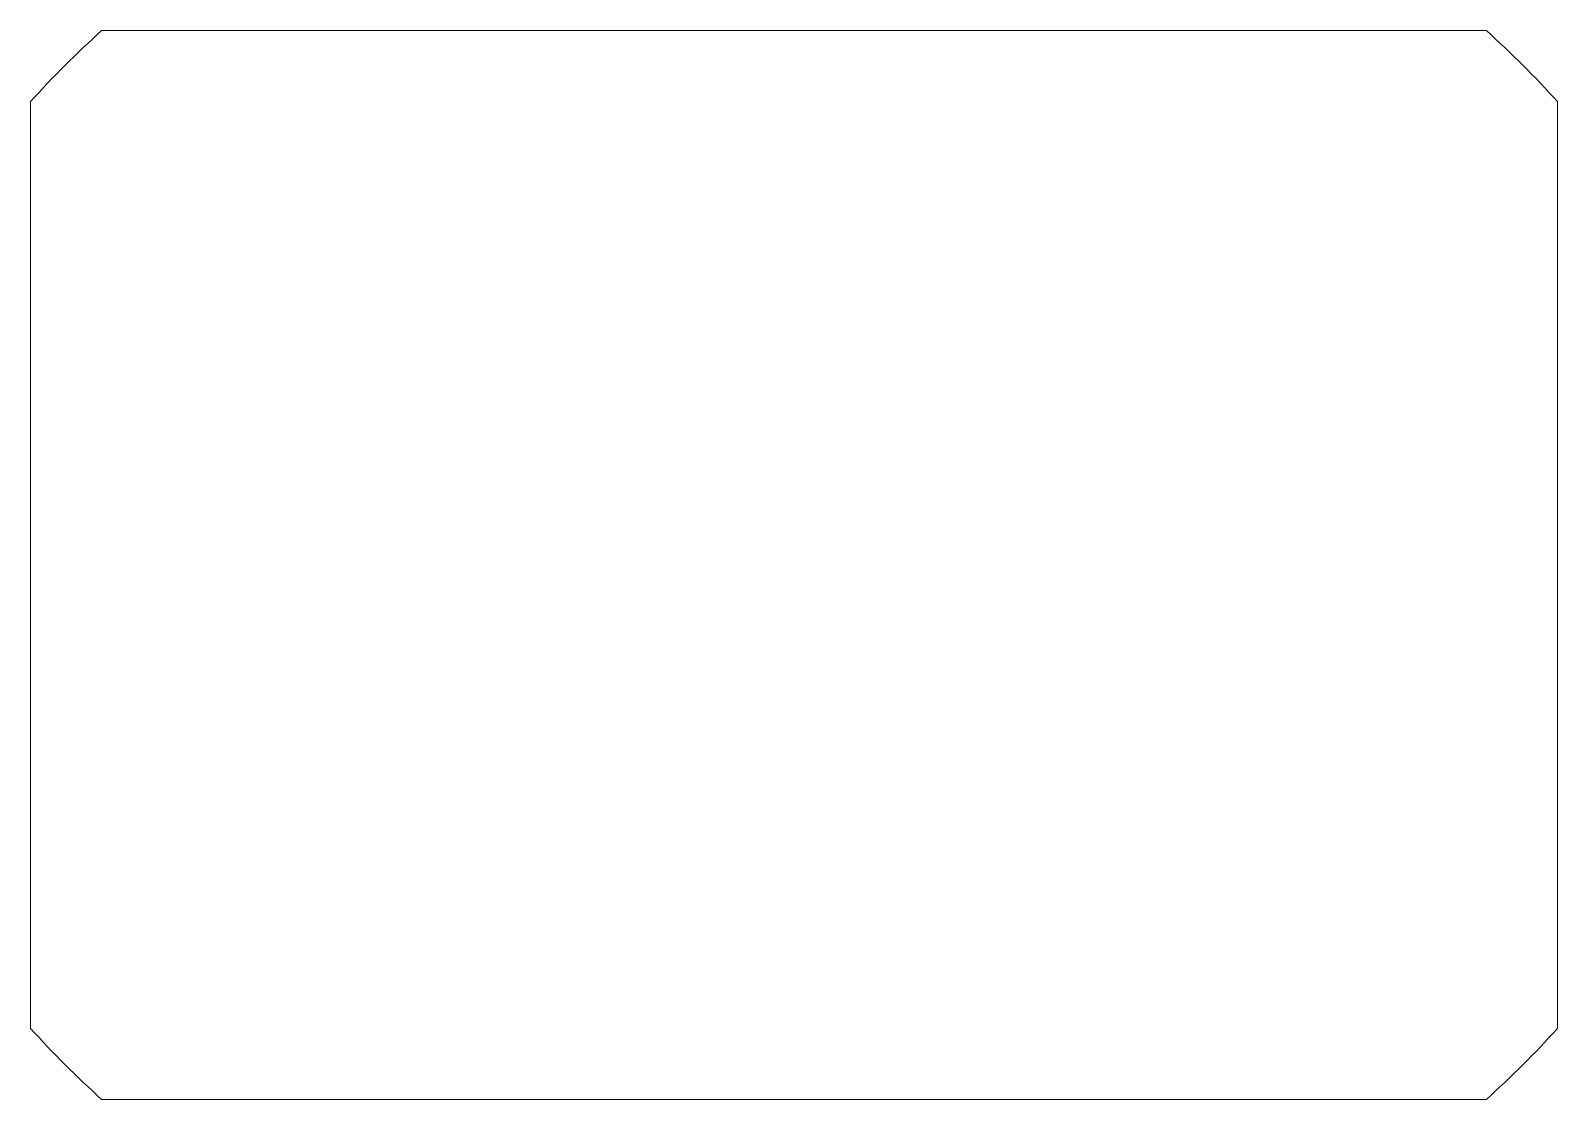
# Model space of a CAD drawing. Header units: millimetres. Extents: x -83 to 17, y -246 to -176.
import ezdxf

# ---------------------------------------------------------------- set-up
doc = ezdxf.new("R2010")
doc.units = ezdxf.units.MM
doc.header["$MEASUREMENT"] = 0
doc.layers.add('Capa 1', color=7, linetype='Continuous')

msp = doc.modelspace()

# ---------------------------------------------------------------- linework, layer by layer
at = {"layer": 'Capa 1', "color": 250, "lineweight": 20}
for points in [[(-78.5602, -175.7814), (-80.1855, -177.2563), (-81.7387, -178.8096), (-83.2136, -180.4348)], [(-78.5602, -175.7814), (-78.5602, -175.7814), (12.133, -175.7814), (12.133, -175.7814)], [(16.7864, -180.4348), (15.3115, -178.8096), (13.7583, -177.2563), (12.133, -175.7814)], [(-83.2136, -241.128), (-83.2136, -241.128), (-83.2136, -180.4348), (-83.2136, -180.4348)], [(16.7864, -180.4348), (16.7864, -180.4348), (16.7864, -241.128), (16.7864, -241.128)], [(-83.2136, -241.128), (-81.7387, -242.7533), (-80.1855, -244.3065), (-78.5602, -245.7814)], [(12.133, -245.7814), (13.7583, -244.3065), (15.3115, -242.7533), (16.7864, -241.128)], [(12.133, -245.7814), (12.133, -245.7814), (-78.5602, -245.7814), (-78.5602, -245.7814)]]:
    msp.add_open_spline(points, degree=3, dxfattribs=at)

doc.saveas('drawing.dxf')
